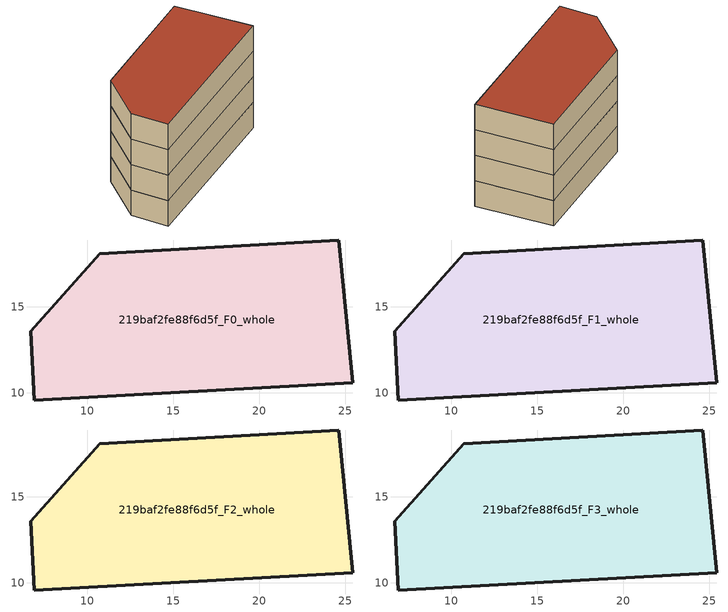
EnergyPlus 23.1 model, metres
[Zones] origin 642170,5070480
219baf2fe88f6d5f_F0_whole
 floor ground (EU_floor_Construction): 24.63,18.88 25.43,10.58 6.91,9.58 6.71,13.58 10.72,18.09 z0
 wall outside (EU_wall_Construction): 6.91,9.58 25.43,10.58 24.63,18.88 10.72,18.09 6.71,13.58 6.91,9.58 z0:3
219baf2fe88f6d5f_F1_whole
 floor to 219baf2fe88f6d5f_F0_whole (EU_floor_Construction): 24.63,18.88 25.43,10.58 6.91,9.58 6.71,13.58 10.72,18.09 z3
 wall outside (EU_wall_Construction): 6.91,9.58 25.43,10.58 24.63,18.88 10.72,18.09 6.71,13.58 6.91,9.58 z3:6
219baf2fe88f6d5f_F2_whole
 floor to 219baf2fe88f6d5f_F1_whole (EU_floor_Construction): 24.63,18.88 25.43,10.58 6.91,9.58 6.71,13.58 10.72,18.09 z6
 wall outside (EU_wall_Construction): 6.91,9.58 25.43,10.58 24.63,18.88 10.72,18.09 6.71,13.58 6.91,9.58 z6:9
219baf2fe88f6d5f_F3_whole
 floor to 219baf2fe88f6d5f_F2_whole (EU_floor_Construction): 24.63,18.88 25.43,10.58 6.91,9.58 6.71,13.58 10.72,18.09 z9
 wall outside (EU_wall_Construction): 6.91,9.58 25.43,10.58 24.63,18.88 10.72,18.09 6.71,13.58 6.91,9.58 z9:12
 roof outside (EU_roof_Construction): 25.43,10.58 24.63,18.88 10.72,18.09 6.71,13.58 6.91,9.58 z12
[Building]
EU S2 Campaign: North Axis=0; Terrain=City; Solar Distribution=FullExterior
[Site:Location]
Lyon-Bron: Latitude=45.75; Longitude=5; Time Zone=1; Elevation=198
[SizingPeriod:WeatherFileDays]
AnnualSizingPeriod: Begin Month=1; Begin Day of Month=1; End Month=12; End Day of Month=31; Day of Week for Start Day=Monday; Use Weather File Daylight Saving Period=No; Use Weather File Rain and Snow Indicators=No
[MATERIAL]
EU_InternalMass_Material: Roughness=MediumRough; Thickness=0.1; Conductivity=1; Density=1800; Specific Heat=900; Thermal Absorptance=0.9; Solar Absorptance=0.7; Visible Absorptance=0.7
[MATERIAL:NOMASS] Roughness=MediumRough; Thermal Absorptance=0.9; Solar Absorptance=0.7; Visible Absorptance=0.7
Name | Thermal Resistance
EU_wall_NoMass | 0.379507
EU_roof_NoMass | 0.466853
EU_floor_NoMass | 0.392157
[CONSTRUCTION]
EU_wall_Construction: EU_wall_NoMass
EU_roof_Construction: EU_roof_NoMass
EU_floor_Construction: EU_floor_NoMass
EU_InternalMass_Construction: EU_InternalMass_Material
[ZONE] Type=1; Multiplier=1; Ceiling Height=autocalculate; Floor Area=autocalculate; Part of Total Floor Area=Yes
Name | Volume
219baf2fe88f6d5f_F0_whole | 430.145
219baf2fe88f6d5f_F1_whole; 219baf2fe88f6d5f_F2_whole; 219baf2fe88f6d5f_F3_whole | 430.146
[INTERNALMASS] Construction=EU_InternalMass_Construction; Surface Area=143.382
Name | Zone or ZoneList
219baf2fe88f6d5f_F0_whole_EU_InternalMass | 219baf2fe88f6d5f_F0_whole
219baf2fe88f6d5f_F1_whole_EU_InternalMass | 219baf2fe88f6d5f_F1_whole
219baf2fe88f6d5f_F2_whole_EU_InternalMass | 219baf2fe88f6d5f_F2_whole
219baf2fe88f6d5f_F3_whole_EU_InternalMass | 219baf2fe88f6d5f_F3_whole
[OTHEREQUIPMENT] Fuel Type=Electricity; Design Level Calculation Method=Watts/Area; Power per Zone Floor Area=1; Fraction Latent=0; Fraction Radiant=0; Fraction Lost=0; Carbon Dioxide Generation Rate=0; EndUse Subcategory=EU_Step8_InternalGains
Name | Zone or ZoneList or Space or SpaceList | Schedule
EU_Step8_InternalGain_219baf2fe88f6d5f_F0_whole_f000 | 219baf2fe88f6d5f_F0_whole | EU_Step8_GainSchedule_219baf2fe88f6d5f_F0_whole_f000
EU_Step8_InternalGain_219baf2fe88f6d5f_F1_whole_f000 | 219baf2fe88f6d5f_F1_whole | EU_Step8_GainSchedule_219baf2fe88f6d5f_F1_whole_f000
EU_Step8_InternalGain_219baf2fe88f6d5f_F2_whole_f000 | 219baf2fe88f6d5f_F2_whole | EU_Step8_GainSchedule_219baf2fe88f6d5f_F2_whole_f000
EU_Step8_InternalGain_219baf2fe88f6d5f_F3_whole_f000 | 219baf2fe88f6d5f_F3_whole | EU_Step8_GainSchedule_219baf2fe88f6d5f_F3_whole_f000
[ZONEVENTILATION:DESIGNFLOWRATE] Schedule=EU_AlwaysOn; Design Flow Rate Calculation Method=AirChanges/Hour; Air Changes per Hour=0.51; Ventilation Type=Natural; Fan Pressure Rise=0; Fan Total Efficiency=1; Constant Term Coefficient=1; Temperature Term Coefficient=0; Velocity Term Coefficient=0; Velocity Squared Term Coefficient=0; Minimum Indoor Temperature=-100; Maximum Indoor Temperature=100; Delta Temperature=-100; Minimum Outdoor Temperature=-100; Maximum Outdoor Temperature=100; Maximum Wind Speed=40
Name | Zone or ZoneList or Space or SpaceList
EU_ConstantAir_219baf2fe88f6d5f_F0_whole | 219baf2fe88f6d5f_F0_whole
EU_ConstantAir_219baf2fe88f6d5f_F1_whole | 219baf2fe88f6d5f_F1_whole
EU_ConstantAir_219baf2fe88f6d5f_F2_whole | 219baf2fe88f6d5f_F2_whole
EU_ConstantAir_219baf2fe88f6d5f_F3_whole | 219baf2fe88f6d5f_F3_whole
[HVACTEMPLATE:THERMOSTAT] Constant Heating Setpoint=20; Constant Cooling Setpoint=50
EU_HeatOnly_219baf2fe88f6d5f_F0_whole; EU_HeatOnly_219baf2fe88f6d5f_F1_whole; EU_HeatOnly_219baf2fe88f6d5f_F2_whole; EU_HeatOnly_219baf2fe88f6d5f_F3_whole
[HVACTEMPLATE:ZONE:IDEALLOADSAIRSYSTEM] System Availability Schedule=EU_AlwaysOn; Maximum Heating Supply Air Temperature=50; Minimum Cooling Supply Air Temperature=13; Maximum Heating Supply Air Humidity Ratio=0.0156; Minimum Cooling Supply Air Humidity Ratio=0.0077; Heating Limit=NoLimit; Cooling Limit=NoLimit; Heating Availability Schedule=EU_AlwaysOn; Cooling Availability Schedule=EU_CoolingOff; Dehumidification Control Type=ConstantSensibleHeatRatio; Cooling Sensible Heat Ratio=0.7; Dehumidification Setpoint=60; Humidification Control Type=None; Humidification Setpoint=30; Outdoor Air Method=None; Outdoor Air Flow Rate per Person=0.00944; Outdoor Air Flow Rate per Zone Floor Area=0; Outdoor Air Flow Rate per Zone=0; Demand Controlled Ventilation Type=None; Outdoor Air Economizer Type=NoEconomizer; Heat Recovery Type=None; Sensible Heat Recovery Effectiveness=0.7; Latent Heat Recovery Effectiveness=0.65
Name | Template Thermostat
219baf2fe88f6d5f_F0_whole | EU_HeatOnly_219baf2fe88f6d5f_F0_whole
219baf2fe88f6d5f_F1_whole | EU_HeatOnly_219baf2fe88f6d5f_F1_whole
219baf2fe88f6d5f_F2_whole | EU_HeatOnly_219baf2fe88f6d5f_F2_whole
219baf2fe88f6d5f_F3_whole | EU_HeatOnly_219baf2fe88f6d5f_F3_whole
[SIZING:ZONE] Zone Cooling Design Supply Air Temperature Input Method=SupplyAirTemperature; Zone Cooling Design Supply Air Temperature=13; Zone Heating Design Supply Air Temperature Input Method=SupplyAirTemperature; Zone Heating Design Supply Air Temperature=50; Zone Cooling Design Supply Air Humidity Ratio=0.008; Zone Heating Design Supply Air Humidity Ratio=0.008; Cooling Design Air Flow Method=DesignDay; Cooling Design Air Flow Rate=0; Cooling Minimum Air Flow per Zone Floor Area=0.000762; Cooling Minimum Air Flow=0; Cooling Minimum Air Flow Fraction=0.2; Heating Design Air Flow Method=DesignDay; Heating Design Air Flow Rate=0; Heating Maximum Air Flow per Zone Floor Area=0.002032; Heating Maximum Air Flow=0.141576; Heating Maximum Air Flow Fraction=0.3; Account for Dedicated Outdoor Air System=No; Dedicated Outdoor Air System Control Strategy=NeutralSupplyAir; Dedicated Outdoor Air Low Setpoint Temperature for Design=autosize; Dedicated Outdoor Air High Setpoint Temperature for Design=autosize; Zone Load Sizing Method=Sensible Load Only No Latent Load; Zone Latent Cooling Design Supply Air Humidity Ratio Input Method=HumidityRatioDifference; Zone Cooling Design Supply Air Humidity Ratio Difference=0.005; Zone Latent Heating Design Supply Air Humidity Ratio Input Method=HumidityRatioDifference; Zone Humidification Design Supply Air Humidity Ratio Difference=0.005
219baf2fe88f6d5f_F0_whole; 219baf2fe88f6d5f_F1_whole; 219baf2fe88f6d5f_F2_whole; 219baf2fe88f6d5f_F3_whole
[SCHEDULE:CONSTANT]
Name | Hourly Value
EU_AlwaysOn | 1
EU_CoolingOff | 0
[SCHEDULE:FILE] Column Number=1; Rows to Skip at Top=0; Number of Hours of Data=8760; Column Separator=Comma; Interpolate to Timestep=No; Minutes per Item=60; Adjust Schedule for Daylight Savings=Yes
Name | File
EU_Step8_GainSchedule_219baf2fe88f6d5f_F0_whole_f000 | C:\Users\o_iseri\Desktop\OpenUBEM\openubem\outputs\eu_evidence\EU-11\FR-LYO-HAUTCOEURPENTES\idfs\219baf2fe88f6d5f\219baf2fe88f6d5f_F0_whole_f000_gain.csv
EU_Step8_GainSchedule_219baf2fe88f6d5f_F1_whole_f000 | C:\Users\o_iseri\Desktop\OpenUBEM\openubem\outputs\eu_evidence\EU-11\FR-LYO-HAUTCOEURPENTES\idfs\219baf2fe88f6d5f\219baf2fe88f6d5f_F1_whole_f000_gain.csv
EU_Step8_GainSchedule_219baf2fe88f6d5f_F2_whole_f000 | C:\Users\o_iseri\Desktop\OpenUBEM\openubem\outputs\eu_evidence\EU-11\FR-LYO-HAUTCOEURPENTES\idfs\219baf2fe88f6d5f\219baf2fe88f6d5f_F2_whole_f000_gain.csv
EU_Step8_GainSchedule_219baf2fe88f6d5f_F3_whole_f000 | C:\Users\o_iseri\Desktop\OpenUBEM\openubem\outputs\eu_evidence\EU-11\FR-LYO-HAUTCOEURPENTES\idfs\219baf2fe88f6d5f\219baf2fe88f6d5f_F3_whole_f000_gain.csv
